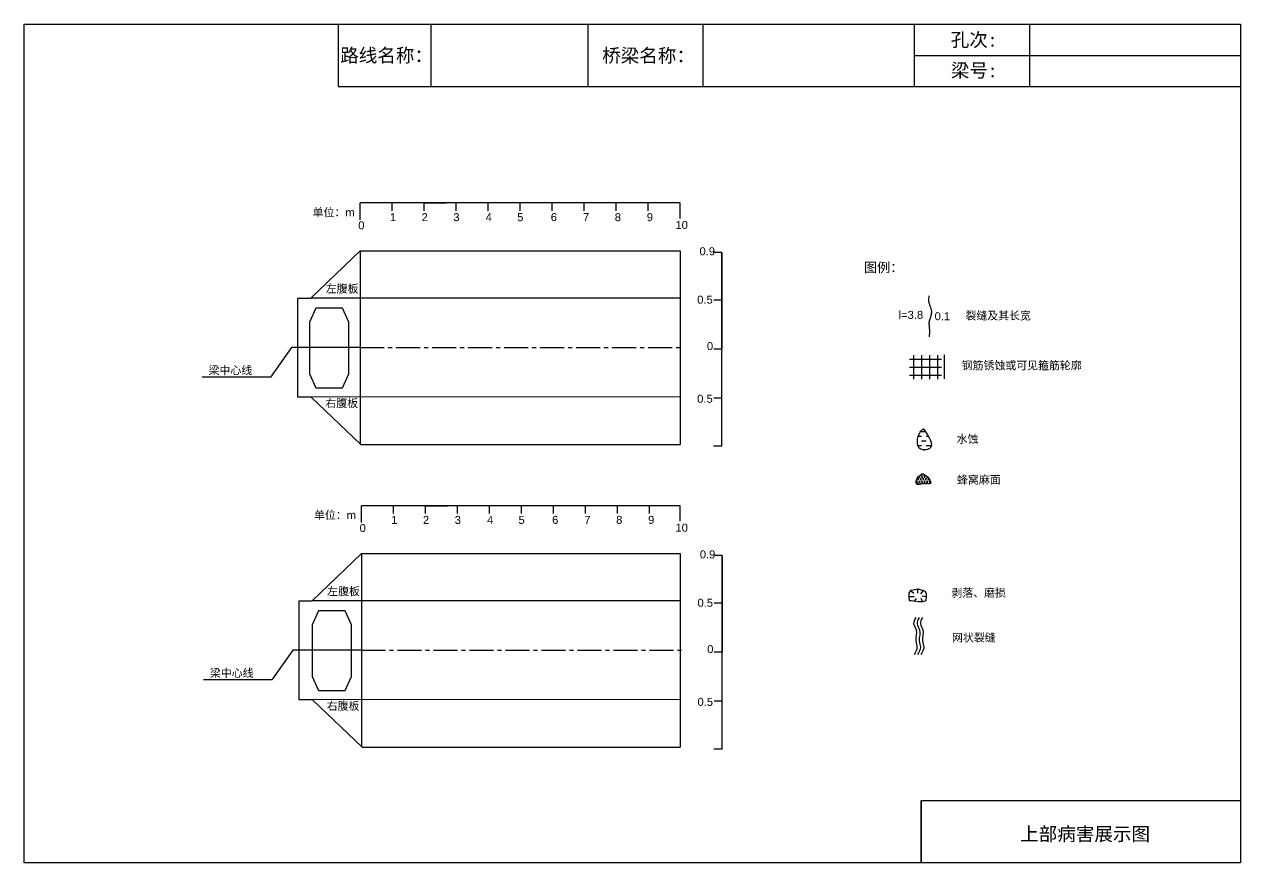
# Model space of a CAD drawing. Header units: millimetres. Extents: x 3557 to 3693, y 1361 to 1388.
# Drawn here: x 3655.1 to 3693.1, y 1361.61 to 1387.81 of the extents above; entities that cross this region are included whole.
import ezdxf

# ---------------------------------------------------------------- set-up
doc = ezdxf.new("R2010")
doc.units = ezdxf.units.MM
doc.linetypes.add('CENTER2', pattern=[1.125, 0.75, -0.125, 0.125, -0.125])
doc.linetypes.add('DASHED', pattern=[0.75, 0.5, -0.25])
for name, color, linetype in [('加固措施', 7, 'Continuous'), ('图层1', 7, 'Continuous'), ('病害', 5, 'Continuous')]:
    doc.layers.add(name, color=color, linetype=linetype)
doc.styles.get("Standard").update_dxf_attribs({"font": 'arial.ttf'})
doc.styles.add('汉字', font='')
doc.styles.get('汉字').set_extended_font_data('SimSun')

# ---------------------------------------------------------------- blocks, each defined once
blk = doc.blocks.new('adfsd')
at = {"lineweight": -2, "ltscale": 0.5}
for p, q in [((1140.876, -3083.768), (1140.94, -3083.769)), ((1140.897, -3083.694), (1140.936, -3083.729)), ((1140.948, -3083.824), (1140.969, -3083.796)), ((1140.983, -3083.682), (1140.981, -3083.729)), ((1141.053, -3083.694), (1141.022, -3083.735)), ((1141.045, -3083.83), (1141.028, -3083.796)), ((1141.094, -3083.772), (1141.036, -3083.763))]:
    blk.add_line(p, q, dxfattribs=at)
blk.add_lwpolyline([(1141, -3083.682), (1140.967, -3083.682), (1140.934, -3083.69), (1140.897, -3083.694), (1140.876, -3083.727), (1140.876, -3083.768), (1140.88, -3083.818), (1140.905, -3083.818), (1140.991, -3083.83), (1141.045, -3083.83), (1141.078, -3083.822), (1141.09, -3083.814), (1141.094, -3083.772), (1141.094, -3083.735), (1141.078, -3083.707), (1141.053, -3083.694), (1141.033, -3083.69), (1141, -3083.678)], dxfattribs=at)

msp = doc.modelspace()

# ---------------------------------------------------------------- hatches: boundary and pattern name
at = {"layer": '加固措施', "lineweight": -2}
h = msp.add_hatch(dxfattribs=at)
h.set_pattern_fill('DASH', color=256, scale=0.045)
h.set_pattern_definition([(0, (3411.24336, 1356.93512), (0.142875, 0.142875), [0.142875, -0.142875])])
edge = h.paths.add_edge_path()
edge.add_spline(control_points=[(3683.191, 1375.172), (3683.156, 1375.141), (3682.989, 1374.993), (3682.944, 1374.455), (3683.614, 1374.551), (3683.366, 1374.915), (3683.191, 1375.172)], knot_values=[0, 0, 0, 0, 3.237042, 15.187225, 21.182779, 35.601669, 35.601669, 35.601669, 35.601669], degree=3, periodic=0)
h = msp.add_hatch(dxfattribs=at)
h.set_pattern_fill('DOTS', scale=0.05)
h.set_pattern_definition([(0, (3380.96943, 1350.48264), (0.0396875, 0.079375), [0, -0.079375])])
edge = h.paths.add_edge_path()
edge.add_spline(control_points=[(3683.144, 1373.76), (3683.069, 1373.709), (3682.964, 1373.636), (3682.952, 1373.367), (3683.202, 1373.491), (3683.541, 1373.394), (3683.288, 1373.766), (3683.152, 1373.76), (3683.144, 1373.76)], knot_values=[0, 0, 0, 0, 5.205471, 7.397577, 12.944796, 16.169923, 23.88441, 24.400432, 24.400432, 24.400432, 24.400432], degree=3, periodic=0)
at = {"layer": '病害', "lineweight": -2}
h = msp.add_hatch(dxfattribs=at)
h.set_pattern_fill('DOTS', color=4, scale=0.05, style=0)
h.set_pattern_definition([(0, (3173.518086, 1320.91215), (0.0396875, 0.079375), [0, -0.079375])])
edge = h.paths.add_edge_path()
edge.add_spline(control_points=[(3683.144, 1373.76), (3683.069, 1373.709), (3682.964, 1373.636), (3682.952, 1373.367), (3683.202, 1373.491), (3683.541, 1373.394), (3683.288, 1373.766), (3683.152, 1373.76), (3683.144, 1373.76)], knot_values=[0, 0, 0, 0, 1.041094, 1.479515, 2.588959, 3.233985, 4.776882, 4.880086, 4.880086, 4.880086, 4.880086], degree=3, periodic=0)

# ---------------------------------------------------------------- linework, layer by layer
at = {"color": 0, "linetype": 'ByBlock'}
for p, q in [((3655.103, 1387.81), (3693.103, 1387.81)), ((3655.103, 1361.61), (3655.103, 1387.81)), ((3664.905, 1387.81), (3664.905, 1385.862)), ((3672.704, 1387.81), (3672.704, 1385.862)), ((3682.903, 1387.81), (3682.903, 1385.862)), ((3686.505, 1387.805), (3686.505, 1385.858)), ((3693.103, 1387.81), (3693.103, 1361.61)), ((3664.905, 1385.862), (3693.103, 1385.862)), ((3675.595, 1380.735), (3675.595, 1374.679)), ((3676.893, 1374.631), (3676.893, 1380.682)), ((3675.595, 1371.275), (3675.595, 1365.219)), ((3676.901, 1365.159), (3676.901, 1371.211)), ((3683.118, 1361.61), (3683.118, 1363.557)), ((3683.118, 1363.557), (3693.103, 1363.557)), ((3693.103, 1361.61), (3655.103, 1361.61))]:
    msp.add_line(p, q, dxfattribs=at)
at = {"color": 0}
for p, q in [((3675.595, 1382.226), (3665.595, 1382.226)), ((3665.595, 1381.697), (3665.595, 1382.226)), ((3666.595, 1381.985), (3666.595, 1382.226)), ((3667.595, 1382.226), (3668.295, 1382.226)), ((3667.595, 1381.985), (3667.595, 1382.226)), ((3668.595, 1381.985), (3668.595, 1382.226)), ((3669.595, 1381.985), (3669.595, 1382.226)), ((3670.595, 1381.985), (3670.595, 1382.226)), ((3671.595, 1381.985), (3671.595, 1382.226)), ((3672.595, 1381.985), (3672.595, 1382.226)), ((3673.595, 1381.985), (3673.595, 1382.226)), ((3674.595, 1381.985), (3674.595, 1382.226)), ((3675.595, 1381.743), (3675.595, 1382.226)), ((3665.597, 1380.735), (3664.055, 1379.254)), ((3665.597, 1380.735), (3675.595, 1380.735)), ((3665.597, 1380.735), (3665.597, 1374.699)), ((3676.893, 1380.682), (3676.63, 1380.682)), ((3676.893, 1380.682), (3676.893, 1378.941)), ((3675.595, 1379.249), (3665.599, 1379.254)), ((3676.893, 1379.189), (3676.643, 1379.189)), ((3676.893, 1378.941), (3676.893, 1377.661)), ((3663.452, 1377.707), (3662.792, 1376.781)), ((3676.893, 1377.661), (3676.643, 1377.661)), ((3676.893, 1376.373), (3676.893, 1377.653)), ((3662.792, 1376.781), (3660.659, 1376.781)), ((3676.893, 1374.631), (3676.893, 1376.373)), ((3665.618, 1374.679), (3664.061, 1376.162)), ((3675.595, 1376.165), (3665.599, 1376.16)), ((3676.893, 1376.124), (3676.643, 1376.124)), ((3665.618, 1374.679), (3675.595, 1374.679)), ((3676.893, 1374.631), (3676.63, 1374.631)), ((3675.595, 1372.766), (3665.638, 1372.766)), ((3665.638, 1372.238), (3665.638, 1372.766)), ((3666.638, 1372.525), (3666.638, 1372.766)), ((3667.638, 1372.766), (3668.338, 1372.766)), ((3667.638, 1372.525), (3667.638, 1372.766)), ((3668.638, 1372.525), (3668.638, 1372.766)), ((3669.638, 1372.525), (3669.638, 1372.766)), ((3670.638, 1372.525), (3670.638, 1372.766)), ((3671.638, 1372.525), (3671.638, 1372.766)), ((3672.638, 1372.525), (3672.638, 1372.766)), ((3673.638, 1372.525), (3673.638, 1372.766)), ((3674.638, 1372.525), (3674.638, 1372.766)), ((3675.595, 1372.284), (3675.595, 1372.766)), ((3665.639, 1371.275), (3664.097, 1369.794)), ((3665.639, 1371.275), (3675.595, 1371.275)), ((3665.639, 1371.275), (3665.639, 1365.239)), ((3676.901, 1371.211), (3676.639, 1371.211)), ((3676.901, 1371.211), (3676.901, 1369.469)), ((3675.595, 1369.789), (3665.642, 1369.794)), ((3676.901, 1369.717), (3676.651, 1369.717)), ((3676.901, 1369.469), (3676.901, 1368.189)), ((3663.495, 1368.247), (3662.834, 1367.321)), ((3676.901, 1368.189), (3676.651, 1368.189)), ((3676.901, 1366.901), (3676.901, 1368.181)), ((3662.834, 1367.321), (3660.701, 1367.321)), ((3676.901, 1365.159), (3676.901, 1366.901)), ((3665.661, 1365.219), (3664.103, 1366.703)), ((3675.595, 1366.705), (3665.642, 1366.7)), ((3676.901, 1366.653), (3676.651, 1366.653)), ((3665.661, 1365.219), (3675.595, 1365.219)), ((3676.901, 1365.159), (3676.639, 1365.159))]:
    msp.add_line(p, q, dxfattribs=at)
at = {"color": 5}
for p, q in [((3663.649, 1376.162), (3663.649, 1379.254)), ((3663.649, 1379.254), (3664.055, 1379.254)), ((3665.599, 1379.254), (3664.055, 1379.254)), ((3664.061, 1376.162), (3663.649, 1376.162)), ((3665.606, 1376.169), (3664.061, 1376.162)), ((3663.691, 1366.703), (3663.691, 1369.794)), ((3663.691, 1369.794), (3664.097, 1369.794)), ((3665.642, 1369.794), (3664.097, 1369.794)), ((3664.103, 1366.703), (3663.691, 1366.703)), ((3665.648, 1366.709), (3664.103, 1366.703))]:
    msp.add_line(p, q, dxfattribs=at)
for p, q in [((3665.595, 1377.707), (3663.452, 1377.707)), ((3665.638, 1368.247), (3663.495, 1368.247))]:
    msp.add_line(p, q)
at = {"color": 1, "linetype": 'CENTER2'}
for p, q in [((3665.594, 1377.707), (3675.594, 1377.707)), ((3665.636, 1368.247), (3675.636, 1368.247))]:
    msp.add_line(p, q, dxfattribs=at)
at = {"color": 1, "linetype": 'DASHED', "ltscale": 2}
for p, q in [((3682.756, 1377.349), (3684.006, 1377.349)), ((3682.881, 1377.474), (3682.881, 1376.724)), ((3683.131, 1377.474), (3683.131, 1376.724)), ((3683.381, 1377.474), (3683.381, 1376.724)), ((3683.631, 1377.474), (3683.631, 1376.724)), ((3683.845, 1377.476), (3683.845, 1376.726)), ((3682.756, 1377.099), (3684.006, 1377.099)), ((3682.756, 1376.849), (3684.006, 1376.849))]:
    msp.add_line(p, q, dxfattribs=at)
at = {"color": 0, "linetype": 'ByBlock'}
msp.add_lwpolyline([(3655.103, 1387.81), (3693.103, 1387.81), (3693.103, 1361.61), (3655.103, 1361.61)], close=True, dxfattribs=at)
at = {"color": 5}
for points in [[(3664.207, 1376.449), (3665.039, 1376.449), (3665.239, 1376.885), (3665.239, 1378.503), (3665.039, 1378.939), (3664.207, 1378.939), (3664.007, 1378.503), (3664.007, 1376.885)], [(3664.291, 1366.992), (3665.123, 1366.992), (3665.323, 1367.428), (3665.323, 1369.047), (3665.123, 1369.483), (3664.291, 1369.483), (3664.091, 1369.047), (3664.091, 1367.428)]]:
    msp.add_lwpolyline(points, close=True, dxfattribs=at)
at = {"lineweight": -2}
msp.add_spline([(3683.144, 1373.76), (3682.97, 1373.567), (3682.97, 1373.457), (3683.247, 1373.457), (3683.408, 1373.457), (3683.17, 1373.76), (3683.144, 1373.76)], degree=3, dxfattribs=at)
for points in [[(3682.953, 1369.269), (3682.886, 1369.078), (3682.966, 1368.888), (3682.953, 1368.545), (3682.99, 1368.343), (3682.898, 1368.116)], [(3683.06, 1369.269), (3682.992, 1369.078), (3683.072, 1368.888), (3683.06, 1368.545), (3683.096, 1368.343), (3683.004, 1368.116)], [(3683.164, 1369.269), (3683.096, 1369.078), (3683.176, 1368.888), (3683.164, 1368.545), (3683.2, 1368.343), (3683.108, 1368.116)]]:
    msp.add_spline(points, degree=3)
at = {"layer": '加固措施', "lineweight": -2}
msp.add_spline([(3683.191, 1375.172), (3683.091, 1375.067), (3683.113, 1374.53), (3683.382, 1374.552), (3683.191, 1375.172)], degree=3, dxfattribs=at)
at = {"layer": '图层1', "lineweight": -2}
msp.add_open_spline([(3683.37, 1379.329), (3683.367, 1379.314), (3683.365, 1379.298), (3683.357, 1379.253), (3683.353, 1379.223), (3683.352, 1379.183), (3683.352, 1379.17), (3683.353, 1379.149), (3683.354, 1379.141), (3683.357, 1379.126), (3683.358, 1379.119), (3683.365, 1379.091), (3683.373, 1379.07), (3683.391, 1379.024), (3683.401, 1378.998), (3683.421, 1378.944), (3683.43, 1378.914), (3683.439, 1378.863), (3683.441, 1378.844), (3683.442, 1378.804), (3683.44, 1378.785), (3683.435, 1378.749), (3683.432, 1378.732), (3683.423, 1378.698), (3683.419, 1378.682), (3683.406, 1378.642), (3683.398, 1378.619), (3683.384, 1378.576), (3683.378, 1378.555), (3683.371, 1378.528), (3683.369, 1378.519), (3683.367, 1378.504), (3683.366, 1378.497), (3683.365, 1378.482), (3683.364, 1378.475), (3683.364, 1378.447), (3683.365, 1378.426), (3683.369, 1378.381), (3683.371, 1378.357), (3683.376, 1378.315), (3683.377, 1378.298), (3683.38, 1378.265), (3683.38, 1378.249), (3683.381, 1378.219), (3683.381, 1378.204), (3683.38, 1378.16), (3683.378, 1378.131), (3683.375, 1378.081), (3683.373, 1378.06), (3683.371, 1378.039)], degree=3, knots=[0, 0, 0, 0, 0.93103, 0.93103, 2.904338, 2.904338, 3.933552, 3.933552, 4.598026, 4.598026, 5.2625, 5.2625, 6.799065, 6.799065, 8.335629, 8.335629, 9.872194, 9.872194, 10.744529, 10.744529, 11.616864, 11.616864, 12.4892, 12.4892, 13.361535, 13.361535, 14.755665, 14.755665, 16.149795, 16.149795, 16.835641, 16.835641, 17.410365, 17.410365, 17.98509, 17.98509, 19.45733, 19.45733, 20.929571, 20.929571, 21.910052, 21.910052, 22.722819, 22.722819, 23.535585, 23.535585, 25.161117, 25.161117, 26.428502, 26.428502, 26.428502, 26.428502], dxfattribs=at)
at = {"layer": '病害', "color": 5}
for p, q in [((3664.905, 1387.81), (3664.905, 1385.862)), ((3672.704, 1387.81), (3672.704, 1385.862)), ((3682.903, 1387.81), (3682.903, 1385.862)), ((3693.103, 1387.81), (3693.103, 1385.862)), ((3664.905, 1385.862), (3682.863, 1385.862)), ((3682.863, 1385.862), (3693.103, 1385.862)), ((3683.118, 1363.557), (3693.103, 1363.557)), ((3683.118, 1363.557), (3683.118, 1361.61))]:
    msp.add_line(p, q, dxfattribs=at)
at = {"layer": '病害', "color": 0}
for p, q in [((3667.801, 1387.81), (3667.801, 1385.862)), ((3676.305, 1387.81), (3676.305, 1385.862)), ((3682.904, 1386.832), (3693.103, 1386.832))]:
    msp.add_line(p, q, dxfattribs=at)

# ---------------------------------------------------------------- block references
at = {"color": 0, "xscale": 2.5, "yscale": 2.5, "zscale": 2.5}
msp.add_blockref('adfsd', (830.55, 9079.351), dxfattribs=at)

# ---------------------------------------------------------------- texts
for s, p in [('单位：m', (3664.109, 1381.809)), ('1', (3666.526, 1381.658)), ('2', (3667.515, 1381.658)), ('3', (3668.506, 1381.658)), ('4', (3669.516, 1381.658)), ('5', (3670.5, 1381.658)), ('6', (3671.55, 1381.658)), ('7', (3672.557, 1381.658)), ('8', (3673.549, 1381.658)), ('9', (3674.55, 1381.658)), ('0', (3665.536, 1381.403)), ('10', (3675.445, 1381.413)), ('0.9', (3676.197, 1380.592)), ('左腹板', (3664.521, 1379.424)), ('0.5', (3676.124, 1379.08)), ('0', (3676.428, 1377.629)), ('梁中心线', (3660.859, 1376.872)), ('右腹板', (3664.508, 1375.844)), ('0.5', (3676.124, 1375.983)), ('单位：m', (3664.151, 1372.349)), ('0', (3665.578, 1371.943)), ('1', (3666.568, 1372.198)), ('2', (3667.557, 1372.198)), ('3', (3668.548, 1372.198)), ('4', (3669.558, 1372.198)), ('5', (3670.542, 1372.198)), ('6', (3671.592, 1372.198)), ('7', (3672.599, 1372.198)), ('8', (3673.592, 1372.198)), ('9', (3674.592, 1372.198)), ('10', (3675.445, 1371.954)), ('0.9', (3676.206, 1371.12)), ('左腹板', (3664.563, 1369.965)), ('0.5', (3676.133, 1369.608)), ('0', (3676.437, 1368.157)), ('梁中心线', (3660.901, 1367.412)), ('右腹板', (3664.551, 1366.384)), ('0.5', (3676.133, 1366.511))]:
    msp.add_text(s, height=0.25).set_placement(p)
at = {"layer": '图层1', "style": '汉字'}
for s, p in [('孔次:', (3684.046, 1387.114)), ('路线名称：', (3664.971, 1386.628)), ('桥梁名称：', (3673.155, 1386.621)), ('梁号:', (3684.049, 1386.154)), ('上部病害展示图', (3686.214, 1362.296))]:
    msp.add_text(s, height=0.425, dxfattribs=at).set_placement(p)
at = {"layer": '图层1', "lineweight": -2, "attachment_point": 1}
for s, insert, char_height in [('图例：', (3681.335, 1380.364), 0.3), ('l=3.8', (3682.417, 1378.854), 0.25), ('0.1', (3683.542, 1378.813), 0.25), ('裂缝及其长宽', (3684.505, 1378.831), 0.25), ('钢筋锈蚀或可见箍筋轮廓', (3684.387, 1377.275), 0.25), ('水蚀', (3684.231, 1374.975), 0.25), ('蜂窝麻面', (3684.242, 1373.7), 0.25), ('剥落、磨损', (3684.064, 1370.168), 0.25), ('网状裂缝', (3684.083, 1368.768), 0.25)]:
    msp.add_mtext(s, dxfattribs=dict(at, insert=insert, char_height=char_height))

doc.saveas('drawing.dxf')
